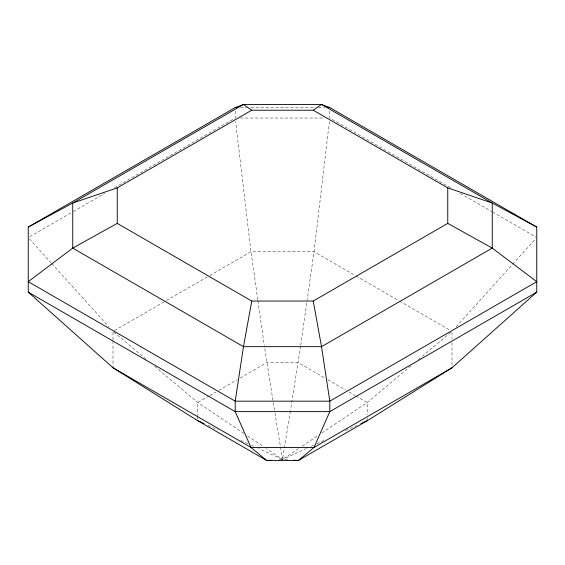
<?xml version="1.0" encoding="UTF-8"?>
<svg xmlns="http://www.w3.org/2000/svg" width="565" height="565" viewBox="0 0 565 565"><rect width="100%" height="100%" fill="white"/><g stroke="black" fill="none" stroke-linecap="round" stroke-linejoin="round"><path stroke-width="0.42" stroke-dasharray="2.83 2.12" d="M329.388 121.532L314.034 251.722L307.205 299.768M300.622 346.07L290.523 410.183M300.75 345.201L307.078 300.644M290.382 411.045L282.5 459.416L277.245 459.79M456.117 326.81L512.031 264.893M512.617 264.243L536.164 238.169M410.967 365.809L367.25 402.499L321.224 433.411M418.368 359.601L451.329 331.938M298.574 448.617L282.5 459.416L258.516 448.462M302.226 446.166L317.572 435.862M29.776 236.636L72.539 211.946M73.309 211.508L104.617 193.428M114.547 187.7L235.202 118.036L235.202 111.072M114.526 330.497L165.594 301.011M166.357 300.566L209.043 275.925M209.806 275.487L250.966 251.722L314.034 251.722L355.194 275.487M209.121 395.938L197.75 402.499L197.75 415.501M209.876 395.5L215.943 391.997M218.973 390.245L237.166 379.744M240.203 377.992L266.737 362.673L298.264 362.673L324.797 377.992M306.484 448.462L282.5 459.416L266.426 448.617M311.28 446.265L313.681 445.171M316.88 443.709L324.077 440.425M345.66 430.565L356.854 425.452M240.457 107.59L246.587 107.59M250.966 107.59L314.034 107.59M318.413 107.59L324.543 107.59M240.457 118.036L324.543 118.036M287.755 459.79L282.5 459.416L274.618 411.045M208.146 425.452L217.737 429.831M240.923 440.425L248.12 443.709M251.319 445.171L253.72 446.265M450.453 187.7L329.798 118.036L329.798 111.072M460.383 193.428L491.691 211.508M492.461 211.946L535.987 237.081M355.957 275.925L398.643 300.566M399.406 301.011L450.475 330.497M327.834 379.744L346.027 390.245M349.057 391.997L355.124 395.5M355.879 395.938L367.25 402.499L367.25 414.639M243.776 433.411L197.75 402.499L154.033 365.809M247.428 435.862L262.774 446.166M113.671 331.938L146.632 359.601M29.429 238.826L51.203 262.937M51.789 263.587L108.883 326.81M274.477 410.183L264.378 346.07M257.795 299.768L250.966 251.722L235.612 121.532M257.923 300.644L264.251 345.201M452 332.241L452 339.177M452 342.644L452 367.787M367.25 418.107L367.25 420.706M197.75 416.37L197.75 419.837M113 332.241L113 340.045M113 340.907L113 366.918"/><path stroke-width="0.85" d="M251.757 301.046L313.243 301.046L447.763 223.38L492.256 248.099L536.75 281.688L329.798 401.171L235.202 401.171L28.25 281.688L72.744 248.099L117.238 223.38L251.757 301.046L243.48 346.67L235.202 401.171L235.202 411.617L250.966 447.438L266.737 460.532L298.264 460.532L367.25 420.706L452 367.787L536.75 292.133L536.75 227.073L329.798 107.59L321.52 104.468L243.48 104.468L235.202 107.59L28.25 227.073L28.25 292.133L113 367.787L197.75 420.706L266.737 460.532L271.115 460.221M28.25 227.073L72.744 203.04L117.238 187.884L251.757 110.217L313.243 110.217L321.52 104.468L492.256 203.04L536.75 227.073M536.75 292.133L329.798 411.617L235.202 411.617L28.25 292.133M452 367.787L314.034 447.438L298.264 460.532L293.885 460.221M360.851 423.623L367.25 420.706M235.202 107.59L236.954 107.59M328.046 107.59L329.798 107.59M313.243 110.217L447.763 187.884L492.256 203.04L492.256 248.099L321.52 346.67L243.48 346.67L72.744 248.099L72.744 203.04L243.48 104.468L251.757 110.217M197.75 420.706L204.149 423.623M113 367.787L250.966 447.438L314.034 447.438L329.798 411.617L329.798 401.171L321.52 346.67L313.243 301.046M447.763 187.884L447.763 223.38M117.238 187.884L117.238 223.38"/></g></svg>
